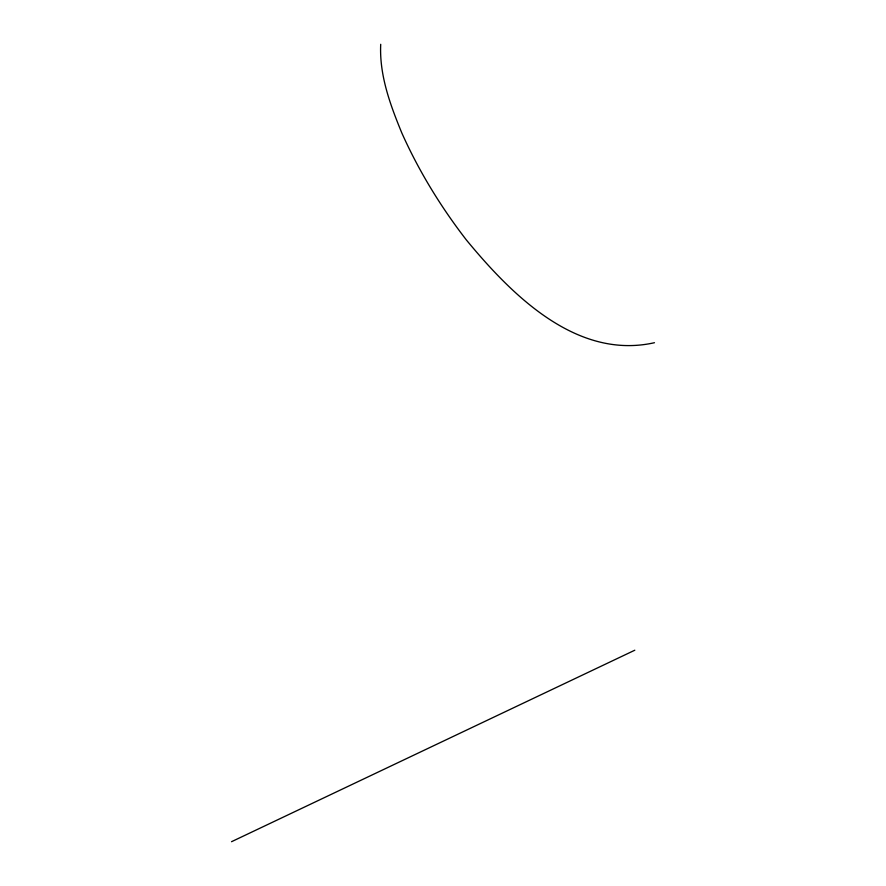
<?xml version="1.0" encoding="UTF-8"?>
<svg xmlns="http://www.w3.org/2000/svg" width="886" height="886" viewBox="0 0 886 886"><rect width="100%" height="100%" fill="white"/><g stroke="black" fill="none" stroke-linecap="round" stroke-linejoin="round"><path stroke-width="1.33" d="M231.534 841.7L634.808 650.213M654.466 342.716C576.421 360.181 511.554 294.695 466.39 239.984C440.863 206.947 418.89 171.164 401.845 133.022C390.272 104.88 379.252 75.221 380.714 44.3"/></g></svg>
